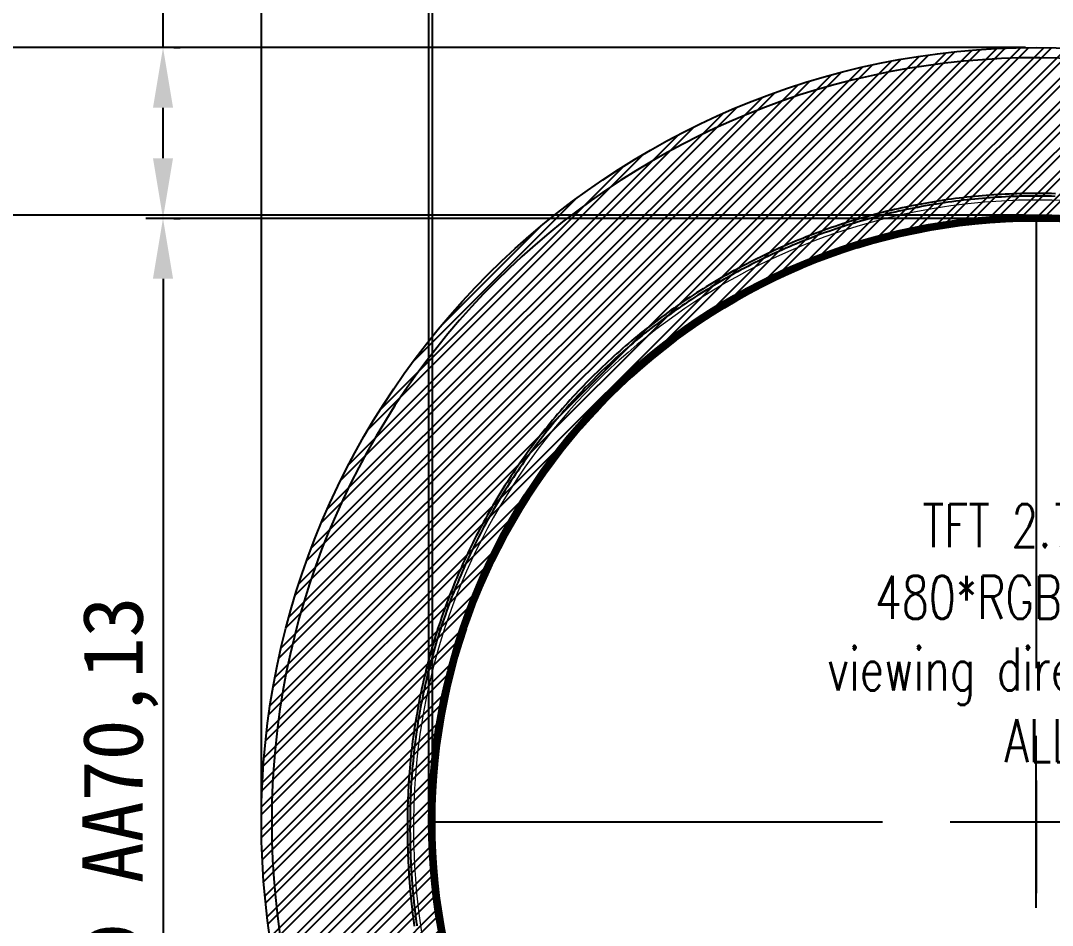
# Model space of a CAD drawing. Header units: millimetres. Extents: x 6107 to 6696, y -7540 to -7123.
# Drawn here: x 6179 to 6238.9, y -7328.2 to -7275.6 of the extents above; entities that cross this region are included whole.
import ezdxf

# ---------------------------------------------------------------- set-up
doc = ezdxf.new("R2010")
doc.units = ezdxf.units.MM
doc.header["$LTSCALE"] = 32.67
doc.header["$PDMODE"] = 3
doc.header["$PDSIZE"] = 0.3125
doc.linetypes.add('ACISOTGB', pattern=[9, 4, -1, 1, -1, 1, -1])
doc.layers.get('0').update_dxf_attribs({"linetype": 'CONTINUOUS'})
doc.layers.get('Defpoints').update_dxf_attribs({"linetype": 'CONTINUOUS'})
doc.layers.add('ITO', color=3, linetype='CONTINUOUS')
doc.layers.add('LAYOUT.drawing', color=140, linetype='CONTINUOUS', lineweight=100)
doc.layers.add('OUTLINE.drawing', color=190, linetype='CONTINUOUS', lineweight=100)
doc.styles.get("Standard").update_dxf_attribs({"font": 'txt', "width": 0.8})
doc.styles.add('黑体', font='simhei.ttf')
doc.dimstyles.new('HJ', dxfattribs={"dimtxt": 3.5, "dimasz": 3.5, "dimexe": 1, "dimexo": 0.625, "dimgap": 0.5, "dimtad": 1, "dimtxsty": '黑体', "dimcen": 3.5, "dimclrd": 4, "dimclre": 4, "dimclrt": 4, "dimadec": 0, "dimazin": 0, "dimtfac": 1, "dimtmove": 0, "dimatfit": 3, "dimfxl": 1, "dimarcsym": 0})

# ---------------------------------------------------------------- blocks, each defined once
blk = doc.blocks.new('lcd1')
at = {"color": 1, "linetype": 'ACISOTGB', "lineweight": -3}
for p, q in [((574.33, 264.3), (574.33, -86.34)), ((399.01, 88.98), (749.65, 88.98))]:
    blk.add_line(p, q, dxfattribs=at)
at = {"layer": 'LAYOUT.drawing', "color": 4, "linetype": 'Continuous', "lineweight": -3}
blk.add_lwpolyline([(579.91, 270.71), (578.8, 270.74), (577.68, 270.76), (576.56, 270.78), (575.45, 270.79), (574.33, 270.8), (573.22, 270.79), (572.1, 270.78), (570.99, 270.76), (569.87, 270.74), (568.76, 270.71), (567.64, 270.67), (566.53, 270.63), (565.41, 270.58), (564.3, 270.52), (563.18, 270.45), (562.07, 270.38), (560.96, 270.3), (559.85, 270.22), (558.73, 270.13), (557.62, 270.03), (556.51, 269.92), (555.4, 269.81), (554.29, 269.69), (553.18, 269.56), (552.08, 269.43), (550.97, 269.29), (549.86, 269.14), (548.76, 268.99), (547.65, 268.83), (546.55, 268.66), (545.45, 268.49), (544.35, 268.31), (543.25, 268.12), (542.15, 267.92), (541.05, 267.72), (539.96, 267.52), (538.86, 267.3), (537.77, 267.08), (536.68, 266.85), (535.59, 266.62), (534.5, 266.38), (533.41, 266.13), (532.32, 265.88), (531.24, 265.61), (530.15, 265.35), (529.07, 265.07), (527.99, 264.79), (526.92, 264.5), (525.84, 264.21), (524.77, 263.91), (523.69, 263.6), (522.62, 263.29), (521.55, 262.97), (520.49, 262.64), (519.42, 262.31), (518.36, 261.97), (517.3, 261.62), (516.24, 261.27), (515.19, 260.91), (514.13, 260.54), (513.08, 260.17), (512.03, 259.79), (510.98, 259.4), (509.94, 259.01), (508.9, 258.61), (507.86, 258.21), (506.82, 257.8), (505.79, 257.38), (504.75, 256.96), (503.72, 256.53), (502.7, 256.09), (501.67, 255.65), (500.65, 255.2), (499.63, 254.74), (498.62, 254.28), (497.61, 253.81), (496.6, 253.34), (495.59, 252.86), (494.58, 252.37), (493.58, 251.88), (492.59, 251.38), (491.59, 250.88), (490.6, 250.37), (489.61, 249.85), (488.62, 249.33), (487.64, 248.8), (486.66, 248.26), (485.69, 247.72), (484.71, 247.17), (483.75, 246.62), (482.78, 246.06), (481.82, 245.5), (480.86, 244.93), (479.9, 244.35), (478.95, 243.77), (478, 243.18), (477.06, 242.59), (476.12, 241.99), (475.18, 241.38), (474.25, 240.77), (473.32, 240.15), (472.39, 239.53), (471.47, 238.9), (470.55, 238.27), (469.64, 237.63), (468.73, 236.98), (467.82, 236.33), (466.92, 235.68), (466.02, 235.01), (465.13, 234.35), (464.24, 233.67), (463.35, 233), (462.47, 232.31), (461.59, 231.62), (460.72, 230.93), (459.85, 230.23), (458.99, 229.52), (458.13, 228.81), (457.27, 228.1), (456.42, 227.38), (455.57, 226.65), (454.73, 225.92), (453.89, 225.18), (453.06, 224.44), (452.23, 223.7), (451.41, 222.94), (450.59, 222.19), (449.77, 221.42), (448.96, 220.66), (448.16, 219.89), (447.35, 219.11), (446.56, 218.33), (445.77, 217.54), (444.98, 216.75), (444.2, 215.95), (443.42, 215.15), (442.65, 214.35), (441.88, 213.54), (441.12, 212.72), (440.37, 211.9), (439.61, 211.08), (438.87, 210.25), (438.13, 209.42), (437.39, 208.58), (436.66, 207.74), (435.93, 206.89), (435.21, 206.04), (434.5, 205.18), (433.78, 204.32), (433.08, 203.46), (432.38, 202.59), (431.69, 201.71), (431, 200.84), (430.31, 199.96), (429.63, 199.07), (428.96, 198.18), (428.29, 197.29), (427.63, 196.39), (426.98, 195.49), (426.33, 194.58), (425.68, 193.67), (425.04, 192.75), (424.41, 191.84), (423.78, 190.91), (423.16, 189.99), (422.54, 189.06), (421.93, 188.13), (421.32, 187.19), (420.72, 186.25), (420.13, 185.3), (419.54, 184.36), (418.96, 183.4), (418.38, 182.45), (417.81, 181.49), (417.25, 180.53), (416.69, 179.56), (416.13, 178.59), (415.59, 177.62), (415.05, 176.65), (414.51, 175.67), (413.98, 174.68), (413.46, 173.7), (412.94, 172.71), (412.43, 171.72), (411.93, 170.72), (411.43, 169.73), (410.94, 168.72), (410.45, 167.72), (409.97, 166.71), (409.5, 165.7), (409.03, 164.69), (408.57, 163.67), (408.11, 162.66), (407.66, 161.64), (407.22, 160.61), (406.78, 159.58), (406.35, 158.55), (405.93, 157.52), (405.51, 156.49), (405.1, 155.45), (404.7, 154.41), (404.3, 153.37), (403.91, 152.32), (403.52, 151.28), (403.14, 150.23), (402.77, 149.18), (402.4, 148.12), (402.04, 147.07), (401.69, 146.01), (401.34, 144.95), (401, 143.89), (400.67, 142.82), (400.34, 141.76), (400.02, 140.69), (399.71, 139.62), (399.4, 138.54), (399.1, 137.47), (398.81, 136.39), (398.52, 135.32), (398.24, 134.24), (397.96, 133.15), (397.69, 132.07), (397.43, 130.99), (397.18, 129.9), (396.93, 128.81), (396.69, 127.72), (396.46, 126.63), (396.23, 125.54), (396.01, 124.45), (395.79, 123.35), (395.59, 122.26), (395.38, 121.16), (395.19, 120.06), (395, 118.96), (394.82, 117.86), (394.65, 116.76), (394.48, 115.65), (394.32, 114.55), (394.17, 113.44), (394.02, 112.34), (393.88, 111.23), (393.75, 110.12), (393.62, 109.02), (393.5, 107.91), (393.39, 106.8), (393.28, 105.69), (393.18, 104.58), (393.09, 103.46), (393.01, 102.35), (392.93, 101.24), (392.86, 100.12), (392.79, 99.01), (392.73, 97.9), (392.68, 96.78), (392.64, 95.67), (392.6, 94.55), (392.57, 93.44), (392.54, 92.32), (392.53, 91.21), (392.52, 90.09), (392.51, 88.98), (392.51, 88.58), (392.51, 88.18), (392.5, 87.78), (392.5, 87.38), (392.5, 86.98), (392.5, 86.58), (392.5, 86.18), (392.51, 85.78), (392.51, 85.38), (392.51, 84.98), (392.52, 84.58), (392.52, 84.18), (392.53, 83.78), (392.54, 83.38), (392.54, 82.99), (392.55, 82.59), (392.56, 82.19), (392.57, 81.79), (392.58, 81.39), (392.59, 80.99), (392.6, 80.59), (392.62, 80.19), (392.63, 79.79), (392.65, 79.39), (392.66, 78.99), (392.68, 78.6), (392.69, 78.2), (392.71, 77.8), (392.73, 77.4), (392.75, 77), (392.77, 76.6), (392.79, 76.2), (392.81, 75.8), (392.83, 75.4), (392.86, 75.01), (392.88, 74.61), (392.91, 74.21), (392.93, 73.81), (392.96, 73.41), (392.99, 73.01), (393.01, 72.61), (393.04, 72.22), (393.07, 71.82), (393.1, 71.42), (393.13, 71.02), (393.17, 70.62), (393.2, 70.23), (393.23, 69.83), (393.27, 69.43), (393.3, 69.03), (393.34, 68.63), (393.37, 68.24), (393.41, 67.84), (393.45, 67.44), (393.49, 67.04), (393.53, 66.65), (393.57, 66.25), (393.61, 65.85), (393.65, 65.46), (393.7, 65.06), (393.74, 64.66), (393.78, 64.26), (393.83, 63.87), (393.88, 63.47), (393.92, 63.07), (393.97, 62.68), (394.02, 62.28), (394.07, 61.89), (394.12, 61.49), (394.17, 61.09), (394.22, 60.7), (394.27, 60.3), (394.33, 59.91), (394.38, 59.51), (394.44, 59.11), (394.49, 58.72)], dxfattribs=at)
blk.add_lwpolyline([(579.91, 270.71), (578.8, 270.74), (577.68, 270.76), (576.56, 270.78), (575.45, 270.79), (574.33, 270.8), (573.22, 270.79), (572.1, 270.78), (570.99, 270.76), (569.87, 270.74), (568.76, 270.71), (567.64, 270.67), (566.53, 270.63), (565.41, 270.58), (564.3, 270.52), (563.18, 270.45), (562.07, 270.38), (560.96, 270.3), (559.85, 270.22), (558.73, 270.13), (557.62, 270.03), (556.51, 269.92), (555.4, 269.81), (554.29, 269.69), (553.18, 269.56), (552.08, 269.43), (550.97, 269.29), (549.86, 269.14), (548.76, 268.99), (547.65, 268.83), (546.55, 268.66), (545.45, 268.49), (544.35, 268.31), (543.25, 268.12), (542.15, 267.92), (541.05, 267.72), (539.96, 267.52), (538.86, 267.3), (537.77, 267.08), (536.68, 266.85), (535.59, 266.62), (534.5, 266.38), (533.41, 266.13), (532.32, 265.88), (531.24, 265.61), (530.15, 265.35), (529.07, 265.07), (527.99, 264.79), (526.92, 264.5), (525.84, 264.21), (524.77, 263.91), (523.69, 263.6), (522.62, 263.29), (521.55, 262.97), (520.49, 262.64), (519.42, 262.31), (518.36, 261.97), (517.3, 261.62), (516.24, 261.27), (515.19, 260.91), (514.13, 260.54), (513.08, 260.17), (512.03, 259.79), (510.98, 259.4), (509.94, 259.01), (508.9, 258.61), (507.86, 258.21), (506.82, 257.8), (505.79, 257.38), (504.75, 256.96), (503.72, 256.53), (502.7, 256.09), (501.67, 255.65), (500.65, 255.2), (499.63, 254.74), (498.62, 254.28), (497.61, 253.81), (496.6, 253.34), (495.59, 252.86), (494.58, 252.37), (493.58, 251.88), (492.59, 251.38), (491.59, 250.88), (490.6, 250.37), (489.61, 249.85), (488.62, 249.33), (487.64, 248.8), (486.66, 248.26), (485.69, 247.72), (484.71, 247.17), (483.75, 246.62), (482.78, 246.06), (481.82, 245.5), (480.86, 244.93), (479.9, 244.35), (478.95, 243.77), (478, 243.18), (477.06, 242.59), (476.12, 241.99), (475.18, 241.38), (474.25, 240.77), (473.32, 240.15), (472.39, 239.53), (471.47, 238.9), (470.55, 238.27), (469.64, 237.63), (468.73, 236.98), (467.82, 236.33), (466.92, 235.68), (466.02, 235.01), (465.13, 234.35), (464.24, 233.67), (463.35, 233), (462.47, 232.31), (461.59, 231.62), (460.72, 230.93), (459.85, 230.23), (458.99, 229.52), (458.13, 228.81), (457.27, 228.1), (456.42, 227.38), (455.57, 226.65), (454.73, 225.92), (453.89, 225.18), (453.06, 224.44), (452.23, 223.7), (451.41, 222.94), (450.59, 222.19), (449.77, 221.42), (448.96, 220.66), (448.16, 219.89), (447.35, 219.11), (446.56, 218.33), (445.77, 217.54), (444.98, 216.75), (444.2, 215.95), (443.42, 215.15), (442.65, 214.35), (441.88, 213.54), (441.12, 212.72), (440.37, 211.9), (439.61, 211.08), (438.87, 210.25), (438.13, 209.42), (437.39, 208.58), (436.66, 207.74), (435.93, 206.89), (435.21, 206.04), (434.5, 205.18), (433.78, 204.32), (433.08, 203.46), (432.38, 202.59), (431.69, 201.71), (431, 200.84), (430.31, 199.96), (429.63, 199.07), (428.96, 198.18), (428.29, 197.29), (427.63, 196.39), (426.98, 195.49), (426.33, 194.58), (425.68, 193.67), (425.04, 192.75), (424.41, 191.84), (423.78, 190.91), (423.16, 189.99), (422.54, 189.06), (421.93, 188.13), (421.32, 187.19), (420.72, 186.25), (420.13, 185.3), (419.54, 184.36), (418.96, 183.4), (418.38, 182.45), (417.81, 181.49), (417.25, 180.53), (416.69, 179.56), (416.13, 178.59), (415.59, 177.62), (415.05, 176.65), (414.51, 175.67), (413.98, 174.68), (413.46, 173.7), (412.94, 172.71), (412.43, 171.72), (411.93, 170.72), (411.43, 169.73), (410.94, 168.72), (410.45, 167.72), (409.97, 166.71), (409.5, 165.7), (409.03, 164.69), (408.57, 163.67), (408.11, 162.66), (407.66, 161.64), (407.22, 160.61), (406.78, 159.58), (406.35, 158.55), (405.93, 157.52), (405.51, 156.49), (405.1, 155.45), (404.7, 154.41), (404.3, 153.37), (403.91, 152.32), (403.52, 151.28), (403.14, 150.23), (402.77, 149.18), (402.4, 148.12), (402.04, 147.07), (401.69, 146.01), (401.34, 144.95), (401, 143.89), (400.67, 142.82), (400.34, 141.76), (400.02, 140.69), (399.71, 139.62), (399.4, 138.54), (399.1, 137.47), (398.81, 136.39), (398.52, 135.32), (398.24, 134.24), (397.96, 133.15), (397.69, 132.07), (397.43, 130.99), (397.18, 129.9), (396.93, 128.81), (396.69, 127.72), (396.46, 126.63), (396.23, 125.54), (396.01, 124.45), (395.79, 123.35), (395.59, 122.26), (395.38, 121.16), (395.19, 120.06), (395, 118.96), (394.82, 117.86), (394.65, 116.76), (394.48, 115.65), (394.32, 114.55), (394.17, 113.44), (394.02, 112.34), (393.88, 111.23), (393.75, 110.12), (393.62, 109.02), (393.5, 107.91), (393.39, 106.8), (393.28, 105.69), (393.18, 104.58), (393.09, 103.46), (393.01, 102.35), (392.93, 101.24), (392.86, 100.12), (392.79, 99.01), (392.73, 97.9), (392.68, 96.78), (392.64, 95.67), (392.6, 94.55), (392.57, 93.44), (392.54, 92.32), (392.53, 91.21), (392.52, 90.09), (392.51, 88.98), (392.51, 88.58), (392.51, 88.18), (392.5, 87.78), (392.5, 87.38), (392.5, 86.98), (392.5, 86.58), (392.5, 86.18), (392.51, 85.78), (392.51, 85.38), (392.51, 84.98), (392.52, 84.58), (392.52, 84.18), (392.53, 83.78), (392.54, 83.38), (392.54, 82.99), (392.55, 82.59), (392.56, 82.19), (392.57, 81.79), (392.58, 81.39), (392.59, 80.99), (392.6, 80.59), (392.62, 80.19), (392.63, 79.79), (392.65, 79.39), (392.66, 78.99), (392.68, 78.6), (392.69, 78.2), (392.71, 77.8), (392.73, 77.4), (392.75, 77), (392.77, 76.6), (392.79, 76.2), (392.81, 75.8), (392.83, 75.4), (392.86, 75.01), (392.88, 74.61), (392.91, 74.21), (392.93, 73.81), (392.96, 73.41), (392.99, 73.01), (393.01, 72.61), (393.04, 72.22), (393.07, 71.82), (393.1, 71.42), (393.13, 71.02), (393.17, 70.62), (393.2, 70.23), (393.23, 69.83), (393.27, 69.43), (393.3, 69.03), (393.34, 68.63), (393.37, 68.24), (393.41, 67.84), (393.45, 67.44), (393.49, 67.04), (393.53, 66.65), (393.57, 66.25), (393.61, 65.85), (393.65, 65.46), (393.7, 65.06), (393.74, 64.66), (393.78, 64.26), (393.83, 63.87), (393.88, 63.47), (393.92, 63.07), (393.97, 62.68), (394.02, 62.28), (394.07, 61.89), (394.12, 61.49), (394.17, 61.09), (394.22, 60.7), (394.27, 60.3), (394.33, 59.91), (394.38, 59.51), (394.44, 59.11), (394.49, 58.72)], dxfattribs=at)
at = {"layer": 'LAYOUT.drawing', "color": 4, "linetype": 'Continuous', "lineweight": 0}
blk.add_lwpolyline([(579.91, 270.71), (578.8, 270.74), (577.68, 270.76), (576.56, 270.78), (575.45, 270.79), (574.33, 270.8), (573.22, 270.79), (572.1, 270.78), (570.99, 270.76), (569.87, 270.74), (568.76, 270.71), (567.64, 270.67), (566.53, 270.63), (565.41, 270.58), (564.3, 270.52), (563.18, 270.45), (562.07, 270.38), (560.96, 270.3), (559.85, 270.22), (558.73, 270.13), (557.62, 270.03), (556.51, 269.92), (555.4, 269.81), (554.29, 269.69), (553.18, 269.56), (552.08, 269.43), (550.97, 269.29), (549.86, 269.14), (548.76, 268.99), (547.65, 268.83), (546.55, 268.66), (545.45, 268.49), (544.35, 268.31), (543.25, 268.12), (542.15, 267.92), (541.05, 267.72), (539.96, 267.52), (538.86, 267.3), (537.77, 267.08), (536.68, 266.85), (535.59, 266.62), (534.5, 266.38), (533.41, 266.13), (532.32, 265.88), (531.24, 265.61), (530.15, 265.35), (529.07, 265.07), (527.99, 264.79), (526.92, 264.5), (525.84, 264.21), (524.77, 263.91), (523.69, 263.6), (522.62, 263.29), (521.55, 262.97), (520.49, 262.64), (519.42, 262.31), (518.36, 261.97), (517.3, 261.62), (516.24, 261.27), (515.19, 260.91), (514.13, 260.54), (513.08, 260.17), (512.03, 259.79), (510.98, 259.4), (509.94, 259.01), (508.9, 258.61), (507.86, 258.21), (506.82, 257.8), (505.79, 257.38), (504.75, 256.96), (503.72, 256.53), (502.7, 256.09), (501.67, 255.65), (500.65, 255.2), (499.63, 254.74), (498.62, 254.28), (497.61, 253.81), (496.6, 253.34), (495.59, 252.86), (494.58, 252.37), (493.58, 251.88), (492.59, 251.38), (491.59, 250.88), (490.6, 250.37), (489.61, 249.85), (488.62, 249.33), (487.64, 248.8), (486.66, 248.26), (485.69, 247.72), (484.71, 247.17), (483.75, 246.62), (482.78, 246.06), (481.82, 245.5), (480.86, 244.93), (479.9, 244.35), (478.95, 243.77), (478, 243.18), (477.06, 242.59), (476.12, 241.99), (475.18, 241.38), (474.25, 240.77), (473.32, 240.15), (472.39, 239.53), (471.47, 238.9), (470.55, 238.27), (469.64, 237.63), (468.73, 236.98), (467.82, 236.33), (466.92, 235.68), (466.02, 235.01), (465.13, 234.35), (464.24, 233.67), (463.35, 233), (462.47, 232.31), (461.59, 231.62), (460.72, 230.93), (459.85, 230.23), (458.99, 229.52), (458.13, 228.81), (457.27, 228.1), (456.42, 227.38), (455.57, 226.65), (454.73, 225.92), (453.89, 225.18), (453.06, 224.44), (452.23, 223.7), (451.41, 222.94), (450.59, 222.19), (449.77, 221.42), (448.96, 220.66), (448.16, 219.89), (447.35, 219.11), (446.56, 218.33), (445.77, 217.54), (444.98, 216.75), (444.2, 215.95), (443.42, 215.15), (442.65, 214.35), (441.88, 213.54), (441.12, 212.72), (440.37, 211.9), (439.61, 211.08), (438.87, 210.25), (438.13, 209.42), (437.39, 208.58), (436.66, 207.74), (435.93, 206.89), (435.21, 206.04), (434.5, 205.18), (433.78, 204.32), (433.08, 203.46), (432.38, 202.59), (431.69, 201.71), (431, 200.84), (430.31, 199.96), (429.63, 199.07), (428.96, 198.18), (428.29, 197.29), (427.63, 196.39), (426.98, 195.49), (426.33, 194.58), (425.68, 193.67), (425.04, 192.75), (424.41, 191.84), (423.78, 190.91), (423.16, 189.99), (422.54, 189.06), (421.93, 188.13), (421.32, 187.19), (420.72, 186.25), (420.13, 185.3), (419.54, 184.36), (418.96, 183.4), (418.38, 182.45), (417.81, 181.49), (417.25, 180.53), (416.69, 179.56), (416.13, 178.59), (415.59, 177.62), (415.05, 176.65), (414.51, 175.67), (413.98, 174.68), (413.46, 173.7), (412.94, 172.71), (412.43, 171.72), (411.93, 170.72), (411.43, 169.73), (410.94, 168.72), (410.45, 167.72), (409.97, 166.71), (409.5, 165.7), (409.03, 164.69), (408.57, 163.67), (408.11, 162.66), (407.66, 161.64), (407.22, 160.61), (406.78, 159.58), (406.35, 158.55), (405.93, 157.52), (405.51, 156.49), (405.1, 155.45), (404.7, 154.41), (404.3, 153.37), (403.91, 152.32), (403.52, 151.28), (403.14, 150.23), (402.77, 149.18), (402.4, 148.12), (402.04, 147.07), (401.69, 146.01), (401.34, 144.95), (401, 143.89), (400.67, 142.82), (400.34, 141.76), (400.02, 140.69), (399.71, 139.62), (399.4, 138.54), (399.1, 137.47), (398.81, 136.39), (398.52, 135.32), (398.24, 134.24), (397.96, 133.15), (397.69, 132.07), (397.43, 130.99), (397.18, 129.9), (396.93, 128.81), (396.69, 127.72), (396.46, 126.63), (396.23, 125.54), (396.01, 124.45), (395.79, 123.35), (395.59, 122.26), (395.38, 121.16), (395.19, 120.06), (395, 118.96), (394.82, 117.86), (394.65, 116.76), (394.48, 115.65), (394.32, 114.55), (394.17, 113.44), (394.02, 112.34), (393.88, 111.23), (393.75, 110.12), (393.62, 109.02), (393.5, 107.91), (393.39, 106.8), (393.28, 105.69), (393.18, 104.58), (393.09, 103.46), (393.01, 102.35), (392.93, 101.24), (392.86, 100.12), (392.79, 99.01), (392.73, 97.9), (392.68, 96.78), (392.64, 95.67), (392.6, 94.55), (392.57, 93.44), (392.54, 92.32), (392.53, 91.21), (392.52, 90.09), (392.51, 88.98), (392.51, 88.58), (392.51, 88.18), (392.5, 87.78), (392.5, 87.38), (392.5, 86.98), (392.5, 86.58), (392.5, 86.18), (392.51, 85.78), (392.51, 85.38), (392.51, 84.98), (392.52, 84.58), (392.52, 84.18), (392.53, 83.78), (392.54, 83.38), (392.54, 82.99), (392.55, 82.59), (392.56, 82.19), (392.57, 81.79), (392.58, 81.39), (392.59, 80.99), (392.6, 80.59), (392.62, 80.19), (392.63, 79.79), (392.65, 79.39), (392.66, 78.99), (392.68, 78.6), (392.69, 78.2), (392.71, 77.8), (392.73, 77.4), (392.75, 77), (392.77, 76.6), (392.79, 76.2), (392.81, 75.8), (392.83, 75.4), (392.86, 75.01), (392.88, 74.61), (392.91, 74.21), (392.93, 73.81), (392.96, 73.41), (392.99, 73.01), (393.01, 72.61), (393.04, 72.22), (393.07, 71.82), (393.1, 71.42), (393.13, 71.02), (393.17, 70.62), (393.2, 70.23), (393.23, 69.83), (393.27, 69.43), (393.3, 69.03), (393.34, 68.63), (393.37, 68.24), (393.41, 67.84), (393.45, 67.44), (393.49, 67.04), (393.53, 66.65), (393.57, 66.25), (393.61, 65.85), (393.65, 65.46), (393.7, 65.06), (393.74, 64.66), (393.78, 64.26), (393.83, 63.87), (393.88, 63.47), (393.92, 63.07), (393.97, 62.68), (394.02, 62.28), (394.07, 61.89), (394.12, 61.49), (394.17, 61.09), (394.22, 60.7), (394.27, 60.3), (394.33, 59.91), (394.38, 59.51), (394.44, 59.11), (394.49, 58.72)], dxfattribs=at)
at = {"layer": 'OUTLINE.drawing', "color": 4, "linetype": 'Continuous', "lineweight": 100}
blk.add_ellipse((574.33, 88.98), major_axis=(0, 175.32), ratio=1, dxfattribs=at)
at = {"color": 6, "lineweight": -3, "insert": (496.8, 181.28), "char_height": 12.5, "width": 161.0399, "attachment_point": 1}
blk.add_mtext('\\pi44.56757;{\\fstandard|b1|i0|c134|p0;TFT 2.76"\\P\\pi30.75805;480*RGB*480\\P\\pi16.94852;viewing direction: \\P\\pi68.37709;ALL}', dxfattribs=at)
blk = doc.blocks.new('*D54')
at = {"color": 4, "lineweight": -2, "transparency": 16777216}
for p, q in [((6202.889, -7321.572), (6202.889, -7261.888)), ((6273.017, -7321.572), (6273.017, -7261.888)), ((6206.389, -7262.888), (6269.517, -7262.888))]:
    blk.add_line(p, q, dxfattribs=at)
at = {"color": 4, "transparency": 16777216}
for points in [[(6206.389, -7262.305), (6206.389, -7263.472), (6202.889, -7262.888)], [(6269.517, -7262.305), (6269.517, -7263.472), (6273.017, -7262.888)]]:
    blk.add_solid(points, dxfattribs=at)
at = {"layer": 'Defpoints', "color": 0, "transparency": 16777216}
for p in [(6273.017, -7262.888), (6202.889, -7322.197), (6273.017, -7322.197)]:
    blk.add_point(p, dxfattribs=at)
at = {"color": 4, "transparency": 16777216, "insert": (6237.953, -7260.412), "char_height": 3.5, "attachment_point": 5, "style": '黑体'}
blk.add_mtext('LCD AA 70,13', dxfattribs=at)
blk = doc.blocks.new('*D55')
at = {"color": 4, "lineweight": -2, "transparency": 16777216}
for p, q in [((6237.328, -7287.133), (6186.241, -7287.133)), ((6187.241, -7290.633), (6187.241, -7353.761)), ((6237.328, -7357.261), (6186.241, -7357.261))]:
    blk.add_line(p, q, dxfattribs=at)
at = {"color": 4, "transparency": 16777216}
for points in [[(6186.658, -7290.633), (6187.824, -7290.633), (6187.241, -7287.133)], [(6186.658, -7353.761), (6187.824, -7353.761), (6187.241, -7357.261)]]:
    blk.add_solid(points, dxfattribs=at)
at = {"layer": 'Defpoints', "color": 0, "transparency": 16777216}
for p in [(6237.953, -7287.133), (6187.241, -7357.261), (6237.953, -7357.261)]:
    blk.add_point(p, dxfattribs=at)
at = {"color": 4, "transparency": 16777216, "insert": (6184.765, -7322.197), "char_height": 3.5, "attachment_point": 5, "rotation": 90, "style": '黑体'}
blk.add_mtext('LCD AA70,13', dxfattribs=at)
blk = doc.blocks.new('HSD')
at = {"layer": 'LAYOUT.drawing', "color": 0, "lineweight": -2, "elevation": 0}
blk.add_lwpolyline([(1387.819, 376.612), (1387.595, 376.619), (1387.371, 376.623), (1387.147, 376.627), (1386.923, 376.629), (1386.699, 376.63), (1386.475, 376.629), (1386.25, 376.627), (1386.026, 376.623), (1385.802, 376.619), (1385.579, 376.612), (1385.355, 376.605), (1385.131, 376.596), (1384.907, 376.586), (1384.683, 376.574), (1384.46, 376.561), (1384.236, 376.546), (1384.012, 376.531), (1383.789, 376.513), (1383.566, 376.495), (1383.343, 376.475), (1383.12, 376.454), (1382.897, 376.431), (1382.674, 376.407), (1382.451, 376.382), (1382.229, 376.355), (1382.007, 376.327), (1381.784, 376.297), (1381.563, 376.267), (1381.341, 376.234), (1381.119, 376.201), (1380.898, 376.166), (1380.677, 376.13), (1380.456, 376.092), (1380.235, 376.053), (1380.015, 376.013), (1379.795, 375.971), (1379.575, 375.928), (1379.355, 375.884), (1379.136, 375.838), (1378.917, 375.791), (1378.698, 375.742), (1378.48, 375.693), (1378.262, 375.641), (1378.044, 375.589), (1377.826, 375.535), (1377.609, 375.48), (1377.392, 375.424), (1377.176, 375.366), (1376.96, 375.307), (1376.744, 375.246), (1376.529, 375.185), (1376.314, 375.122), (1376.099, 375.057), (1375.885, 374.992), (1375.671, 374.925), (1375.458, 374.856), (1375.245, 374.787), (1375.032, 374.716), (1374.82, 374.643), (1374.609, 374.57), (1374.397, 374.495), (1374.187, 374.419), (1373.976, 374.342), (1373.767, 374.263), (1373.557, 374.183), (1373.349, 374.102), (1373.14, 374.019), (1372.933, 373.935), (1372.725, 373.85), (1372.519, 373.764), (1372.312, 373.676), (1372.107, 373.587), (1371.902, 373.497), (1371.697, 373.406), (1371.493, 373.313), (1371.29, 373.219), (1371.087, 373.124), (1370.885, 373.027), (1370.683, 372.93), (1370.482, 372.831), (1370.281, 372.731), (1370.082, 372.629), (1369.882, 372.527), (1369.684, 372.423), (1369.486, 372.318), (1369.289, 372.212), (1369.092, 372.104), (1368.896, 371.996), (1368.701, 371.886), (1368.506, 371.775), (1368.312, 371.663), (1368.119, 371.549), (1367.927, 371.435), (1367.735, 371.319), (1367.544, 371.202), (1367.353, 371.084), (1367.164, 370.965), (1366.975, 370.844), (1366.787, 370.722), (1366.599, 370.6), (1366.412, 370.476), (1366.227, 370.351), (1366.041, 370.225), (1365.857, 370.097), (1365.674, 369.969), (1365.491, 369.839), (1365.309, 369.709), (1365.128, 369.577), (1364.947, 369.444), (1364.768, 369.31), (1364.589, 369.175), (1364.411, 369.039), (1364.234, 368.901), (1364.058, 368.763), (1363.882, 368.623), (1363.708, 368.483), (1363.534, 368.341), (1363.362, 368.199), (1363.19, 368.055), (1363.019, 367.91), (1362.849, 367.764), (1362.679, 367.617), (1362.511, 367.47), (1362.344, 367.321), (1362.177, 367.171), (1362.012, 367.02), (1361.847, 366.868), (1361.683, 366.715), (1361.521, 366.561), (1361.359, 366.406), (1361.198, 366.25), (1361.038, 366.093), (1360.879, 365.935), (1360.721, 365.776), (1360.564, 365.616), (1360.408, 365.455), (1360.253, 365.293), (1360.099, 365.131), (1359.946, 364.967), (1359.794, 364.802), (1359.643, 364.637), (1359.494, 364.47), (1359.345, 364.303), (1359.197, 364.135), (1359.05, 363.966), (1358.904, 363.795), (1358.759, 363.624), (1358.616, 363.453), (1358.473, 363.28), (1358.331, 363.106), (1358.191, 362.932), (1358.051, 362.756), (1357.913, 362.58), (1357.776, 362.403), (1357.639, 362.225), (1357.504, 362.046), (1357.37, 361.867), (1357.237, 361.687), (1357.106, 361.505), (1356.975, 361.323), (1356.845, 361.141), (1356.717, 360.957), (1356.59, 360.773), (1356.463, 360.588), (1356.338, 360.402), (1356.214, 360.215), (1356.092, 360.028), (1355.97, 359.839), (1355.85, 359.65), (1355.73, 359.461), (1355.612, 359.27), (1355.495, 359.079), (1355.379, 358.887), (1355.265, 358.695), (1355.151, 358.502), (1355.039, 358.308), (1354.928, 358.113), (1354.818, 357.918), (1354.71, 357.722), (1354.602, 357.525), (1354.496, 357.328), (1354.391, 357.13), (1354.287, 356.932), (1354.185, 356.732), (1354.083, 356.533), (1353.983, 356.332), (1353.884, 356.131), (1353.787, 355.93), (1353.69, 355.727), (1353.595, 355.524), (1353.501, 355.321), (1353.409, 355.117), (1353.317, 354.913), (1353.227, 354.707), (1353.138, 354.502), (1353.05, 354.296), (1352.964, 354.089), (1352.879, 353.882), (1352.795, 353.674), (1352.713, 353.466), (1352.631, 353.257), (1352.551, 353.047), (1352.473, 352.838), (1352.395, 352.627), (1352.319, 352.417), (1352.244, 352.206), (1352.171, 351.994), (1352.098, 351.782), (1352.027, 351.569), (1351.958, 351.356), (1351.89, 351.143), (1351.823, 350.929), (1351.757, 350.715), (1351.692, 350.5), (1351.629, 350.285), (1351.568, 350.07), (1351.507, 349.854), (1351.448, 349.638), (1351.39, 349.422), (1351.334, 349.205), (1351.279, 348.988), (1351.225, 348.77), (1351.173, 348.552), (1351.122, 348.334), (1351.072, 348.116), (1351.023, 347.897), (1350.976, 347.678), (1350.931, 347.459), (1350.886, 347.239), (1350.843, 347.019), (1350.801, 346.799), (1350.761, 346.579), (1350.722, 346.358), (1350.685, 346.137), (1350.648, 345.916), (1350.613, 345.695), (1350.58, 345.473), (1350.548, 345.252), (1350.517, 345.03), (1350.487, 344.808), (1350.459, 344.585), (1350.432, 344.363), (1350.407, 344.14), (1350.383, 343.917), (1350.36, 343.695), (1350.339, 343.472), (1350.319, 343.248), (1350.301, 343.025), (1350.284, 342.802), (1350.268, 342.578), (1350.253, 342.355), (1350.24, 342.131), (1350.229, 341.907), (1350.218, 341.683), (1350.209, 341.46), (1350.202, 341.236), (1350.196, 341.012), (1350.191, 340.788), (1350.187, 340.564), (1350.185, 340.34), (1350.185, 340.116), (1350.184, 340.037), (1350.183, 339.957), (1350.183, 339.877), (1350.183, 339.796), (1350.183, 339.716), (1350.183, 339.636), (1350.183, 339.556), (1350.183, 339.476), (1350.184, 339.396), (1350.185, 339.315), (1350.185, 339.235), (1350.186, 339.155), (1350.188, 339.075), (1350.189, 338.995), (1350.19, 338.915), (1350.192, 338.834), (1350.194, 338.754), (1350.196, 338.674), (1350.198, 338.594), (1350.2, 338.514), (1350.203, 338.434), (1350.205, 338.354), (1350.208, 338.274), (1350.211, 338.193), (1350.214, 338.113), (1350.217, 338.033), (1350.221, 337.953), (1350.224, 337.873), (1350.228, 337.793), (1350.232, 337.713), (1350.236, 337.633), (1350.24, 337.553), (1350.245, 337.473), (1350.249, 337.393), (1350.254, 337.313), (1350.259, 337.233), (1350.264, 337.153), (1350.269, 337.073), (1350.274, 336.993), (1350.28, 336.913), (1350.285, 336.833), (1350.291, 336.753), (1350.297, 336.673), (1350.303, 336.593), (1350.309, 336.513), (1350.316, 336.433), (1350.322, 336.353), (1350.329, 336.273), (1350.336, 336.193), (1350.343, 336.114), (1350.35, 336.034), (1350.357, 335.954), (1350.365, 335.874), (1350.373, 335.794), (1350.38, 335.714), (1350.388, 335.635), (1350.397, 335.555), (1350.405, 335.475), (1350.413, 335.396), (1350.422, 335.316), (1350.431, 335.236), (1350.44, 335.156), (1350.449, 335.077), (1350.458, 334.997), (1350.468, 334.918), (1350.477, 334.838), (1350.487, 334.758), (1350.497, 334.679), (1350.507, 334.599), (1350.517, 334.52), (1350.527, 334.44), (1350.538, 334.361), (1350.549, 334.281), (1350.559, 334.202), (1350.57, 334.123), (1350.582, 334.043)], dxfattribs=at)
blk = doc.blocks.new('JFD')
at = {"color": 0}
blk.add_blockref('HSD', (0, 0), dxfattribs=at)
blk = doc.blocks.new('*D39')
at = {"color": 4, "lineweight": -2, "transparency": 16777216}
for p, q in [((6192.953, -7321.572), (6192.953, -7230.861)), ((6282.953, -7321.572), (6282.953, -7230.861)), ((6279.453, -7231.861), (6196.453, -7231.861))]:
    blk.add_line(p, q, dxfattribs=at)
at = {"color": 4, "transparency": 16777216}
for points in [[(6196.453, -7231.278), (6196.453, -7232.444), (6192.953, -7231.861)], [(6279.453, -7231.278), (6279.453, -7232.444), (6282.953, -7231.861)]]:
    blk.add_solid(points, dxfattribs=at)
at = {"layer": 'Defpoints', "color": 0, "transparency": 16777216}
for p in [(6192.953, -7231.861), (6192.953, -7322.197), (6282.953, -7322.197)]:
    blk.add_point(p, dxfattribs=at)
at = {"color": 4, "transparency": 16777216, "insert": (6238.89, -7229.523), "char_height": 3.5, "attachment_point": 5, "style": '黑体'}
blk.add_mtext('LENS OD 90%%P0.05', dxfattribs=at)
blk = doc.blocks.new('*D40')
at = {"color": 4, "lineweight": -2, "transparency": 16777216}
for p, q in [((6202.689, -7321.572), (6202.689, -7249.864)), ((6273.217, -7321.572), (6273.217, -7249.864)), ((6269.717, -7250.864), (6206.189, -7250.864))]:
    blk.add_line(p, q, dxfattribs=at)
at = {"color": 4, "transparency": 16777216}
for points in [[(6206.189, -7250.281), (6206.189, -7251.447), (6202.689, -7250.864)], [(6269.717, -7250.281), (6269.717, -7251.447), (6273.217, -7250.864)]]:
    blk.add_solid(points, dxfattribs=at)
at = {"layer": 'Defpoints', "color": 0, "transparency": 16777216}
for p in [(6202.689, -7250.864), (6202.689, -7322.197), (6273.217, -7322.197)]:
    blk.add_point(p, dxfattribs=at)
at = {"color": 4, "transparency": 16777216, "insert": (6237.888, -7248.319), "char_height": 3.5, "attachment_point": 5, "style": '黑体'}
blk.add_mtext('LENS V.A70,53±0.15', dxfattribs=at)
blk = doc.blocks.new('*D41')
at = {"color": 4, "lineweight": -2, "transparency": 16777216}
for p, q in [((6237.328, -7277.197), (6147.413, -7277.197)), ((6148.413, -7363.697), (6148.413, -7280.697)), ((6237.328, -7367.197), (6147.413, -7367.197))]:
    blk.add_line(p, q, dxfattribs=at)
at = {"color": 4, "transparency": 16777216}
for points in [[(6147.83, -7280.697), (6148.996, -7280.697), (6148.413, -7277.197)], [(6147.83, -7363.697), (6148.996, -7363.697), (6148.413, -7367.197)]]:
    blk.add_solid(points, dxfattribs=at)
at = {"layer": 'Defpoints', "color": 0, "transparency": 16777216}
for p in [(6148.413, -7277.197), (6237.953, -7277.197), (6237.953, -7367.197)]:
    blk.add_point(p, dxfattribs=at)
at = {"color": 4, "transparency": 16777216, "insert": (6146.075, -7323.134), "char_height": 3.5, "attachment_point": 5, "rotation": 90, "style": '黑体'}
blk.add_mtext('LENS OD 90%%P0.05', dxfattribs=at)
blk = doc.blocks.new('*D42')
at = {"color": 4, "lineweight": -2, "transparency": 16777216}
for p, q in [((6237.328, -7286.933), (6165.62, -7286.933)), ((6166.62, -7353.961), (6166.62, -7290.433)), ((6237.328, -7357.461), (6165.62, -7357.461))]:
    blk.add_line(p, q, dxfattribs=at)
at = {"color": 4, "transparency": 16777216}
for points in [[(6166.037, -7290.433), (6167.203, -7290.433), (6166.62, -7286.933)], [(6166.037, -7353.961), (6167.203, -7353.961), (6166.62, -7357.461)]]:
    blk.add_solid(points, dxfattribs=at)
at = {"layer": 'Defpoints', "color": 0, "transparency": 16777216}
for p in [(6166.62, -7286.933), (6237.953, -7286.933), (6237.953, -7357.461)]:
    blk.add_point(p, dxfattribs=at)
at = {"color": 4, "transparency": 16777216, "insert": (6164.075, -7322.132), "char_height": 3.5, "attachment_point": 5, "rotation": 90, "style": '黑体'}
blk.add_mtext('LENS V.A70,53±0.15', dxfattribs=at)
blk = doc.blocks.new('*D43')
at = {"color": 4, "lineweight": -2, "transparency": 16777216}
for p, q in [((6166.62, -7277.197), (6166.62, -7242.414)), ((6237.328, -7277.197), (6165.62, -7277.197)), ((6166.62, -7283.433), (6166.62, -7280.697)), ((6237.328, -7286.933), (6165.62, -7286.933))]:
    blk.add_line(p, q, dxfattribs=at)
at = {"color": 4, "transparency": 16777216}
for points in [[(6166.037, -7280.697), (6167.203, -7280.697), (6166.62, -7277.197)], [(6166.037, -7283.433), (6167.203, -7283.433), (6166.62, -7286.933)]]:
    blk.add_solid(points, dxfattribs=at)
at = {"layer": 'Defpoints', "color": 0, "transparency": 16777216}
for p in [(6166.62, -7277.197), (6237.953, -7277.197), (6237.953, -7286.933)]:
    blk.add_point(p, dxfattribs=at)
at = {"color": 4, "transparency": 16777216, "insert": (6164.075, -7255.331), "char_height": 3.5, "attachment_point": 5, "rotation": 90, "style": '黑体'}
blk.add_mtext('9,74±0.15', dxfattribs=at)
blk = doc.blocks.new('*D46')
at = {"layer": 'Defpoints', "color": 0, "transparency": 16777216}
for p in [(6187.241, -7277.197), (6187.241, -7277.197), (6187.241, -7287.133)]:
    blk.add_point(p, dxfattribs=at)
at = {"layer": 'ITO', "color": 4, "lineweight": -2, "transparency": 16777216}
for p, q in [((6187.241, -7277.197), (6187.241, -7262.786)), ((6187.866, -7277.197), (6188.241, -7277.197)), ((6187.241, -7283.633), (6187.241, -7280.697)), ((6187.866, -7287.133), (6188.241, -7287.133))]:
    blk.add_line(p, q, dxfattribs=at)
at = {"layer": 'ITO', "color": 4, "transparency": 16777216}
for points in [[(6186.658, -7280.697), (6187.824, -7280.697), (6187.241, -7277.197)], [(6186.658, -7283.633), (6187.824, -7283.633), (6187.241, -7287.133)]]:
    blk.add_solid(points, dxfattribs=at)
at = {"layer": 'ITO', "color": 4, "transparency": 16777216, "insert": (6184.775, -7268.242), "char_height": 3.5, "attachment_point": 5, "rotation": 90, "style": '黑体'}
blk.add_mtext('9,94', dxfattribs=at)

msp = doc.modelspace()

# ---------------------------------------------------------------- hatches: boundary and pattern name
at = {"layer": 'ITO', "true_color": 0x000000}
h = msp.add_hatch(dxfattribs=at)
h.set_pattern_fill('ANSI32', color=18, scale=0.1)
h.set_pattern_definition([(45, (1393.4258, 22.6993), (-0.67351921, 0.67351921), []), (45, (1393.8748, 22.6993), (-0.67351921, 0.67351921), [])])
h.paths.add_polyline_path([(6192.953, -7322.197, 1), (6282.953, -7322.197, 1)])
h.paths.add_polyline_path([(6273.217, -7322.197, -1), (6202.689, -7322.197, -1)], flags=16)

# ---------------------------------------------------------------- linework, layer by layer
at = {"color": 3}
for p, q in [((6237.953, -7327.197), (6237.953, -7317.197)), ((6232.953, -7322.197), (6242.953, -7322.197))]:
    msp.add_line(p, q, dxfattribs=at)
at = {"color": 6, "lineweight": 0}
msp.add_lwpolyline([(6254.048, -7358.858), (6254.048, -7358.815, -0.189623), (6255.542, -7356.436, 0.277908), (6273.982, -7319.267, 0.463467), (6229.121, -7287.16, 0.320984), (6201.924, -7319.267, 0.277908), (6220.364, -7356.436, -0.189623), (6221.857, -7358.815), (6221.857, -7358.858)], format="xyb", close=True, dxfattribs=at)
at = {"layer": 'ITO', "color": 251, "true_color": 0x636466}
for radius in [45, 35.264]:
    msp.add_circle((6237.953, -7322.197), radius, dxfattribs=at)
at = {"layer": 'ITO', "color": 7, "true_color": 0xffffff}
msp.add_arc((6237.953, -7322.197), 44.4, 5.16879, 354.83121, dxfattribs=at)

# ---------------------------------------------------------------- block references
at = {"color": 0}
msp.add_blockref('JFD', (4851.254, -7662.308), dxfattribs=at)
at = {"color": 6, "lineweight": -3, "xscale": 0.1999999999998181, "yscale": 0.1999999999998181, "zscale": 0.1999999999998181}
msp.add_blockref('lcd1', (6123.086, -7339.992), dxfattribs=at)

# ---------------------------------------------------------------- dimensions: what is measured, and where the dimension line sits
at = {"color": 1}
for base, p1, p2, text, picture, middle in [((6192.953, -7231.861), (6282.953, -7322.197), (6192.953, -7322.197), 'LENS OD <>%%P0.05', '*D39', (6238.89, -7231.861)), ((6202.689, -7250.864), (6273.217, -7322.197), (6202.689, -7322.197), 'LENS V.A<>±0.15', '*D40', (6237.888, -7250.864)), ((6273.017, -7262.888), (6202.889, -7322.197), (6273.017, -7322.197), 'LCD AA <>', '*D54', (6237.953, -7262.888))]:
    dim = msp.add_linear_dim(base=base, p1=p1, p2=p2, text=text, dimstyle='HJ', dxfattribs=at)
    dim.commit()
    dim.dimension.update_dxf_attribs({"geometry": picture, "text_midpoint": middle, "dimtype": 160})
for base, p1, p2, angle, text, picture, middle in [((6166.62, -7277.197), (6237.953, -7286.933), (6237.953, -7277.197), 270, '<>±0.15', '*D43', (6166.62, -7255.331)), ((6148.413, -7277.197), (6237.953, -7367.197), (6237.953, -7277.197), 270, 'LENS OD <>%%P0.05', '*D41', (6148.413, -7323.134)), ((6166.62, -7286.933), (6237.953, -7357.461), (6237.953, -7286.933), 270, 'LENS V.A<>±0.15', '*D42', (6166.62, -7322.132)), ((6187.241, -7357.261), (6237.953, -7287.133), (6237.953, -7357.261), 90, 'LCD AA<>', '*D55', (6187.241, -7322.197))]:
    dim = msp.add_linear_dim(base=base, p1=p1, p2=p2, angle=angle, text=text, dimstyle='HJ', dxfattribs=at)
    dim.commit()
    dim.dimension.update_dxf_attribs({"geometry": picture, "text_midpoint": middle, "dimtype": 160})
at = {"layer": 'ITO', "color": 7, "true_color": 0xffffff}
dim = msp.add_linear_dim(base=(6187.241, -7277.197), p1=(6187.241, -7287.133), p2=(6187.241, -7277.197), angle=90, dimstyle='HJ', override={"dimfxl": 0.2}, dxfattribs=at)
dim.commit()
dim.dimension.update_dxf_attribs({"geometry": '*D46', "text_midpoint": (6184.775, -7268.242)})

doc.saveas('drawing.dxf')
